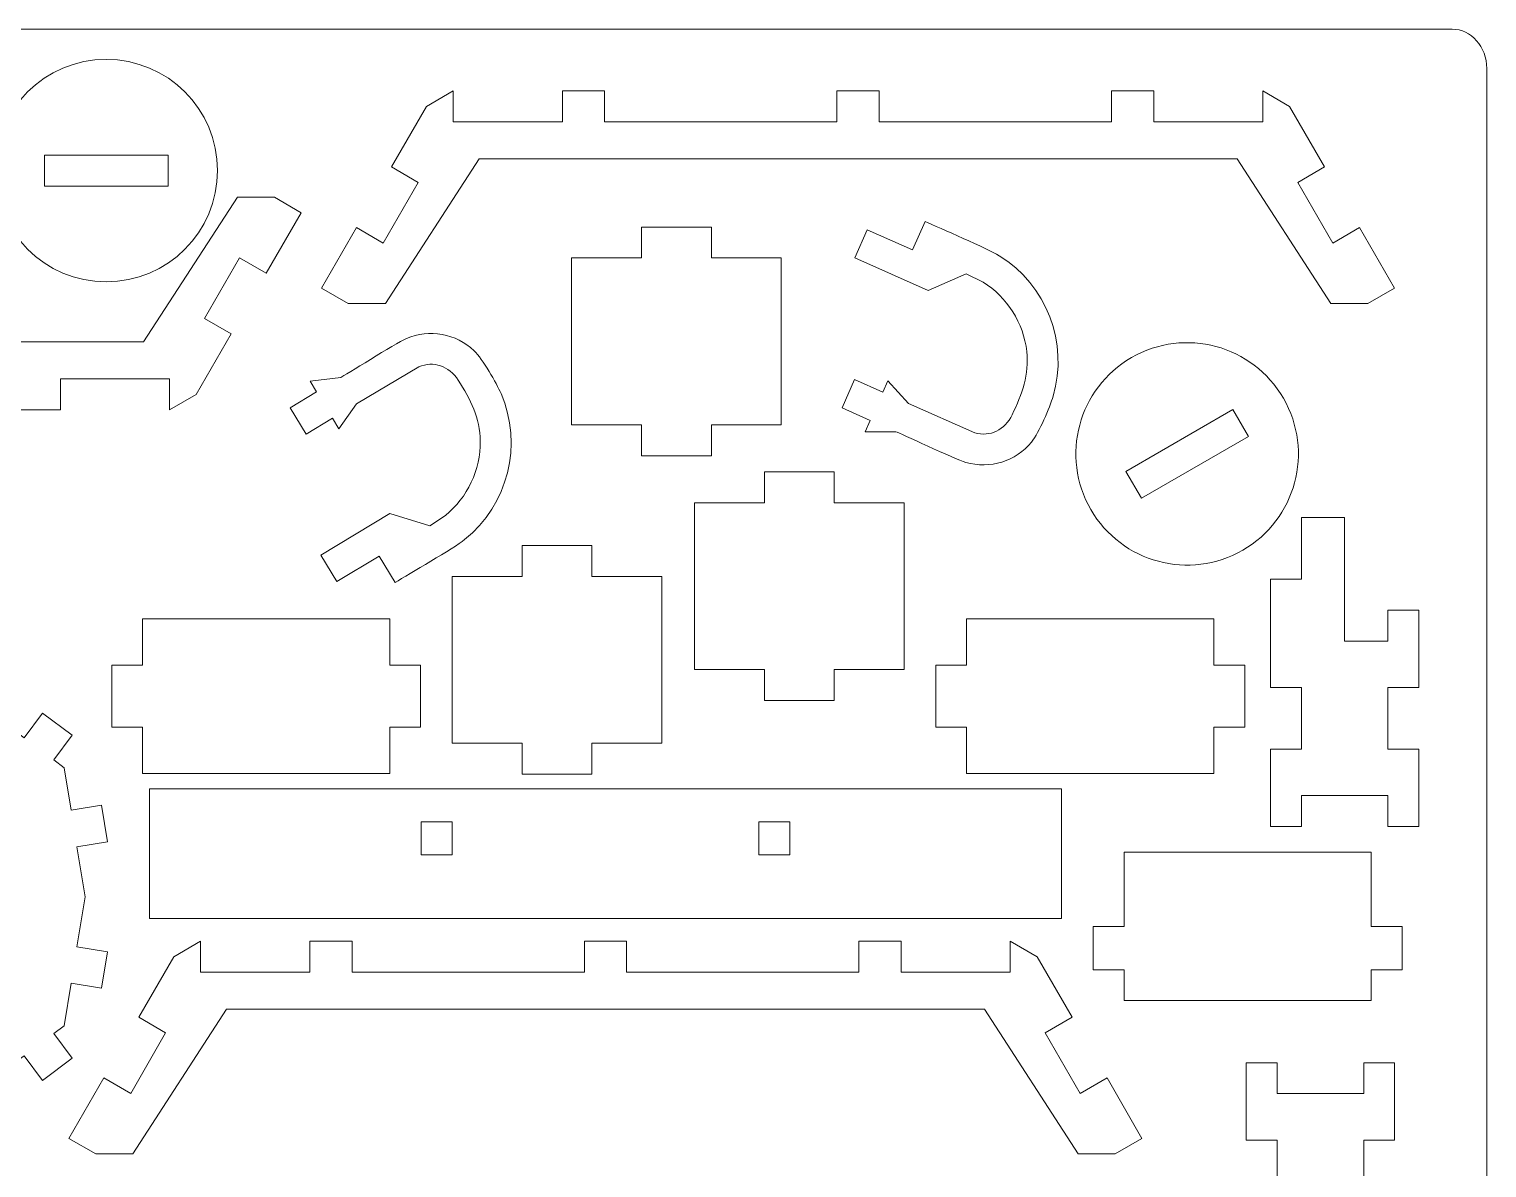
# Model space of a CAD drawing. Header units: centimetres. Extents: x -47.5 to 47.5, y -14.5 to 14.5.
# Drawn here: x 35.47 to 47.5, y -3.39 to 6.01 of the extents above; entities that cross this region are included whole.
import ezdxf

# ---------------------------------------------------------------- set-up
doc = ezdxf.new("R2010")
doc.units = ezdxf.units.CM
doc.header["$MEASUREMENT"] = 0
doc.layers.add('Camada 1', color=7, linetype='Continuous')

msp = doc.modelspace()

# ---------------------------------------------------------------- linework, layer by layer
at = {"layer": 'Camada 1', "color": 6, "lineweight": 9}
msp.add_open_spline([(28.78719, 6.008), (28.78719, 6.008), (47.21281, 6.008), (47.21281, 6.008), (47.21281, 6.008), (47.37077, 6.008), (47.5, 5.86239), (47.5, 5.6844), (47.5, 5.6844), (47.5, 5.6844), (47.5, -14.16359), (47.5, -14.16359), (47.5, -14.16359), (47.5, -14.34157), (47.37077, -14.48719), (47.21281, -14.48719), (47.21281, -14.48719), (47.21281, -14.48719), (28.78719, -14.48719), (28.78719, -14.48719), (28.78719, -14.48719), (28.62923, -14.48719), (28.5, -14.34157), (28.5, -14.16359), (28.5, -14.16359), (28.5, -14.16359), (28.5, 5.6844), (28.5, 5.6844), (28.5, 5.6844), (28.5, 5.86239), (28.62923, 6.008), (28.78719, 6.008)], degree=3, knots=[0, 0, 0, 0, 0.11111111, 0.11111111, 0.11111111, 0.11111111, 0.22222222, 0.22222222, 0.22222222, 0.22222222, 0.33333333, 0.33333333, 0.33333333, 0.33333333, 0.44444444, 0.44444444, 0.44444444, 0.44444444, 0.55555556, 0.55555556, 0.55555556, 0.55555556, 0.66666667, 0.66666667, 0.66666667, 0.66666667, 0.77777778, 0.77777778, 0.77777778, 0.77777778, 1, 1, 1, 1], dxfattribs=at)
at = {"layer": 'Camada 1', "color": 250, "lineweight": 9}
for points, knots in [([(36.10699, 5.75888), (36.61393, 5.75888), (37.02489, 5.34792), (37.02489, 4.84098), (37.02489, 4.84098), (37.02489, 4.33404), (36.61393, 3.92308), (36.10699, 3.92308), (36.10699, 3.92308), (35.60005, 3.92308), (35.18909, 4.33404), (35.18909, 4.84098), (35.18909, 4.84098), (35.18909, 5.34792), (35.60005, 5.75888), (36.10699, 5.75888)], [0, 0, 0, 0, 0.2, 0.2, 0.2, 0.2, 0.4, 0.4, 0.4, 0.4, 0.6, 0.6, 0.6, 0.6, 1, 1, 1, 1]), ([(40.21993, 5.24286), (40.21993, 5.24286), (40.21993, 5.49783), (40.21993, 5.49783), (40.21993, 5.49783), (40.21993, 5.49783), (39.8714, 5.49783), (39.8714, 5.49783), (39.8714, 5.49783), (39.8714, 5.49783), (39.8714, 5.24286), (39.8714, 5.24286), (39.8714, 5.24286), (39.8714, 5.24286), (38.97036, 5.24286), (38.97036, 5.24286), (38.97036, 5.24286), (38.97036, 5.24286), (38.97036, 5.49783), (38.97036, 5.49783), (38.97036, 5.49783), (38.97036, 5.49783), (38.74955, 5.37034), (38.74955, 5.37034), (38.74955, 5.37034), (38.74955, 5.37034), (38.46092, 4.87043), (38.46092, 4.87043), (38.46092, 4.87043), (38.46092, 4.87043), (38.68173, 4.74293), (38.68173, 4.74293), (38.68173, 4.74293), (38.68173, 4.74293), (38.39309, 4.24301), (38.39309, 4.24301), (38.39309, 4.24301), (38.39309, 4.24301), (38.17228, 4.37048), (38.17228, 4.37048), (38.17228, 4.37048), (38.17228, 4.37048), (37.88365, 3.87056), (37.88365, 3.87056), (37.88365, 3.87056), (37.88365, 3.87056), (38.10446, 3.74308), (38.10446, 3.74308), (38.10446, 3.74308), (38.10446, 3.74308), (38.41042, 3.74308), (38.41042, 3.74308), (38.41042, 3.74308), (38.41042, 3.74308), (39.18384, 4.93689), (39.18384, 4.93689), (39.18384, 4.93689), (39.18384, 4.93689), (45.43837, 4.93689), (45.43837, 4.93689), (45.43837, 4.93689), (45.43837, 4.93689), (46.21179, 3.74308), (46.21179, 3.74308), (46.21179, 3.74308), (46.21179, 3.74308), (46.51776, 3.74308), (46.51776, 3.74308), (46.51776, 3.74308), (46.51776, 3.74308), (46.73857, 3.87056), (46.73857, 3.87056), (46.73857, 3.87056), (46.73857, 3.87056), (46.44993, 4.37048), (46.44993, 4.37048), (46.44993, 4.37048), (46.44993, 4.37048), (46.22913, 4.24301), (46.22913, 4.24301), (46.22913, 4.24301), (46.22913, 4.24301), (45.94049, 4.74293), (45.94049, 4.74293), (45.94049, 4.74293), (45.94049, 4.74293), (46.1613, 4.87043), (46.1613, 4.87043), (46.1613, 4.87043), (46.1613, 4.87043), (45.87266, 5.37034), (45.87266, 5.37034), (45.87266, 5.37034), (45.87266, 5.37034), (45.65186, 5.49783), (45.65186, 5.49783), (45.65186, 5.49783), (45.65186, 5.49783), (45.65186, 5.24286), (45.65186, 5.24286), (45.65186, 5.24286), (45.65186, 5.24286), (44.75082, 5.24286), (44.75082, 5.24286), (44.75082, 5.24286), (44.75082, 5.24286), (44.75082, 5.49783), (44.75082, 5.49783), (44.75082, 5.49783), (44.75082, 5.49783), (44.40229, 5.49783), (44.40229, 5.49783), (44.40229, 5.49783), (44.40229, 5.49783), (44.40229, 5.24286), (44.40229, 5.24286), (44.40229, 5.24286), (44.40229, 5.24286), (42.48538, 5.24286), (42.48538, 5.24286), (42.48538, 5.24286), (42.48538, 5.24286), (42.48538, 5.49783), (42.48538, 5.49783), (42.48538, 5.49783), (42.48538, 5.49783), (42.13685, 5.49783), (42.13685, 5.49783), (42.13685, 5.49783), (42.13685, 5.49783), (42.13685, 5.24286), (42.13685, 5.24286), (42.13685, 5.24286), (42.13685, 5.24286), (40.21993, 5.24286), (40.21993, 5.24286)], [0, 0, 0, 0, 0.02857143, 0.02857143, 0.02857143, 0.02857143, 0.05714286, 0.05714286, 0.05714286, 0.05714286, 0.08571429, 0.08571429, 0.08571429, 0.08571429, 0.11428571, 0.11428571, 0.11428571, 0.11428571, 0.14285714, 0.14285714, 0.14285714, 0.14285714, 0.17142857, 0.17142857, 0.17142857, 0.17142857, 0.2, 0.2, 0.2, 0.2, 0.22857143, 0.22857143, 0.22857143, 0.22857143, 0.25714286, 0.25714286, 0.25714286, 0.25714286, 0.28571429, 0.28571429, 0.28571429, 0.28571429, 0.31428571, 0.31428571, 0.31428571, 0.31428571, 0.34285714, 0.34285714, 0.34285714, 0.34285714, 0.37142857, 0.37142857, 0.37142857, 0.37142857, 0.4, 0.4, 0.4, 0.4, 0.42857143, 0.42857143, 0.42857143, 0.42857143, 0.45714286, 0.45714286, 0.45714286, 0.45714286, 0.48571429, 0.48571429, 0.48571429, 0.48571429, 0.51428571, 0.51428571, 0.51428571, 0.51428571, 0.54285714, 0.54285714, 0.54285714, 0.54285714, 0.57142857, 0.57142857, 0.57142857, 0.57142857, 0.6, 0.6, 0.6, 0.6, 0.62857143, 0.62857143, 0.62857143, 0.62857143, 0.65714286, 0.65714286, 0.65714286, 0.65714286, 0.68571429, 0.68571429, 0.68571429, 0.68571429, 0.71428571, 0.71428571, 0.71428571, 0.71428571, 0.74285714, 0.74285714, 0.74285714, 0.74285714, 0.77142857, 0.77142857, 0.77142857, 0.77142857, 0.8, 0.8, 0.8, 0.8, 0.82857143, 0.82857143, 0.82857143, 0.82857143, 0.85714286, 0.85714286, 0.85714286, 0.85714286, 0.88571429, 0.88571429, 0.88571429, 0.88571429, 0.91428571, 0.91428571, 0.91428571, 0.91428571, 0.94285714, 0.94285714, 0.94285714, 0.94285714, 1, 1, 1, 1]), ([(35.3796, 3.12067), (35.3796, 3.12067), (35.3796, 2.8657), (35.3796, 2.8657), (35.3796, 2.8657), (35.3796, 2.8657), (35.72813, 2.8657), (35.72813, 2.8657), (35.72813, 2.8657), (35.72813, 2.8657), (35.72813, 3.12067), (35.72813, 3.12067), (35.72813, 3.12067), (35.72813, 3.12067), (36.62917, 3.12067), (36.62917, 3.12067), (36.62917, 3.12067), (36.62917, 3.12067), (36.62917, 2.8657), (36.62917, 2.8657), (36.62917, 2.8657), (36.62917, 2.8657), (36.84998, 2.99319), (36.84998, 2.99319), (36.84998, 2.99319), (36.84998, 2.99319), (37.13861, 3.4931), (37.13861, 3.4931), (37.13861, 3.4931), (37.13861, 3.4931), (36.9178, 3.6206), (36.9178, 3.6206), (36.9178, 3.6206), (36.9178, 3.6206), (37.20644, 4.12052), (37.20644, 4.12052), (37.20644, 4.12052), (37.20644, 4.12052), (37.42725, 3.99305), (37.42725, 3.99305), (37.42725, 3.99305), (37.42725, 3.99305), (37.71588, 4.49297), (37.71588, 4.49297), (37.71588, 4.49297), (37.71588, 4.49297), (37.49507, 4.62045), (37.49507, 4.62045), (37.49507, 4.62045), (37.49507, 4.62045), (37.18911, 4.62045), (37.18911, 4.62045), (37.18911, 4.62045), (37.18911, 4.62045), (36.41569, 3.42664), (36.41569, 3.42664), (36.41569, 3.42664), (36.41569, 3.42664), (30.16116, 3.42664), (30.16116, 3.42664), (30.16116, 3.42664), (30.16116, 3.42664), (29.38774, 4.62045), (29.38774, 4.62045), (29.38774, 4.62045), (29.38774, 4.62045), (29.08177, 4.62045), (29.08177, 4.62045), (29.08177, 4.62045), (29.08177, 4.62045), (28.86096, 4.49297), (28.86096, 4.49297), (28.86096, 4.49297), (28.86096, 4.49297), (29.1496, 3.99305), (29.1496, 3.99305), (29.1496, 3.99305), (29.1496, 3.99305), (29.3704, 4.12052), (29.3704, 4.12052), (29.3704, 4.12052), (29.3704, 4.12052), (29.65904, 3.6206), (29.65904, 3.6206), (29.65904, 3.6206), (29.65904, 3.6206), (29.43823, 3.4931), (29.43823, 3.4931), (29.43823, 3.4931), (29.43823, 3.4931), (29.72687, 2.99319), (29.72687, 2.99319), (29.72687, 2.99319), (29.72687, 2.99319), (29.94767, 2.8657), (29.94767, 2.8657), (29.94767, 2.8657), (29.94767, 2.8657), (29.94767, 3.12067), (29.94767, 3.12067), (29.94767, 3.12067), (29.94767, 3.12067), (30.84871, 3.12067), (30.84871, 3.12067), (30.84871, 3.12067), (30.84871, 3.12067), (30.84871, 2.8657), (30.84871, 2.8657), (30.84871, 2.8657), (30.84871, 2.8657), (31.19724, 2.8657), (31.19724, 2.8657), (31.19724, 2.8657), (31.19724, 2.8657), (31.19724, 3.12067), (31.19724, 3.12067), (31.19724, 3.12067), (31.19724, 3.12067), (33.11415, 3.12067), (33.11415, 3.12067), (33.11415, 3.12067), (33.11415, 3.12067), (33.11415, 2.8657), (33.11415, 2.8657), (33.11415, 2.8657), (33.11415, 2.8657), (33.46268, 2.8657), (33.46268, 2.8657), (33.46268, 2.8657), (33.46268, 2.8657), (33.46268, 3.12067), (33.46268, 3.12067), (33.46268, 3.12067), (33.46268, 3.12067), (35.3796, 3.12067), (35.3796, 3.12067)], [0, 0, 0, 0, 0.02857143, 0.02857143, 0.02857143, 0.02857143, 0.05714286, 0.05714286, 0.05714286, 0.05714286, 0.08571429, 0.08571429, 0.08571429, 0.08571429, 0.11428571, 0.11428571, 0.11428571, 0.11428571, 0.14285714, 0.14285714, 0.14285714, 0.14285714, 0.17142857, 0.17142857, 0.17142857, 0.17142857, 0.2, 0.2, 0.2, 0.2, 0.22857143, 0.22857143, 0.22857143, 0.22857143, 0.25714286, 0.25714286, 0.25714286, 0.25714286, 0.28571429, 0.28571429, 0.28571429, 0.28571429, 0.31428571, 0.31428571, 0.31428571, 0.31428571, 0.34285714, 0.34285714, 0.34285714, 0.34285714, 0.37142857, 0.37142857, 0.37142857, 0.37142857, 0.4, 0.4, 0.4, 0.4, 0.42857143, 0.42857143, 0.42857143, 0.42857143, 0.45714286, 0.45714286, 0.45714286, 0.45714286, 0.48571429, 0.48571429, 0.48571429, 0.48571429, 0.51428571, 0.51428571, 0.51428571, 0.51428571, 0.54285714, 0.54285714, 0.54285714, 0.54285714, 0.57142857, 0.57142857, 0.57142857, 0.57142857, 0.6, 0.6, 0.6, 0.6, 0.62857143, 0.62857143, 0.62857143, 0.62857143, 0.65714286, 0.65714286, 0.65714286, 0.65714286, 0.68571429, 0.68571429, 0.68571429, 0.68571429, 0.71428571, 0.71428571, 0.71428571, 0.71428571, 0.74285714, 0.74285714, 0.74285714, 0.74285714, 0.77142857, 0.77142857, 0.77142857, 0.77142857, 0.8, 0.8, 0.8, 0.8, 0.82857143, 0.82857143, 0.82857143, 0.82857143, 0.85714286, 0.85714286, 0.85714286, 0.85714286, 0.88571429, 0.88571429, 0.88571429, 0.88571429, 0.91428571, 0.91428571, 0.91428571, 0.91428571, 0.94285714, 0.94285714, 0.94285714, 0.94285714, 1, 1, 1, 1]), ([(40.52322, 2.48772), (40.52322, 2.48772), (40.52322, 2.74269), (40.52322, 2.74269), (40.52322, 2.74269), (40.52322, 2.74269), (39.94595, 2.74269), (39.94595, 2.74269), (39.94595, 2.74269), (39.94595, 2.74269), (39.94595, 4.11954), (39.94595, 4.11954), (39.94595, 4.11954), (39.94595, 4.11954), (40.52322, 4.11954), (40.52322, 4.11954), (40.52322, 4.11954), (40.52322, 4.11954), (40.52322, 4.37451), (40.52322, 4.37451), (40.52322, 4.37451), (40.52322, 4.37451), (41.10048, 4.37451), (41.10048, 4.37451), (41.10048, 4.37451), (41.10048, 4.37451), (41.10048, 4.11954), (41.10048, 4.11954), (41.10048, 4.11954), (41.10048, 4.11954), (41.67775, 4.11954), (41.67775, 4.11954), (41.67775, 4.11954), (41.67775, 4.11954), (41.67775, 2.74269), (41.67775, 2.74269), (41.67775, 2.74269), (41.67775, 2.74269), (41.10048, 2.74269), (41.10048, 2.74269), (41.10048, 2.74269), (41.10048, 2.74269), (41.10048, 2.48772), (41.10048, 2.48772), (41.10048, 2.48772), (41.10048, 2.48772), (40.52322, 2.48772), (40.52322, 2.48772)], [0, 0, 0, 0, 0.07692308, 0.07692308, 0.07692308, 0.07692308, 0.15384615, 0.15384615, 0.15384615, 0.15384615, 0.23076923, 0.23076923, 0.23076923, 0.23076923, 0.30769231, 0.30769231, 0.30769231, 0.30769231, 0.38461538, 0.38461538, 0.38461538, 0.38461538, 0.46153846, 0.46153846, 0.46153846, 0.46153846, 0.53846154, 0.53846154, 0.53846154, 0.53846154, 0.61538462, 0.61538462, 0.61538462, 0.61538462, 0.69230769, 0.69230769, 0.69230769, 0.69230769, 0.76923077, 0.76923077, 0.76923077, 0.76923077, 0.84615385, 0.84615385, 0.84615385, 0.84615385, 1, 1, 1, 1]), ([(42.76008, 4.18706), (42.76008, 4.18706), (42.86379, 4.42), (42.86379, 4.42), (42.86379, 4.42), (42.984, 4.36648), (43.37803, 4.19785), (43.47568, 4.13801), (43.47568, 4.13801), (43.86697, 3.89822), (44.05073, 3.41785), (43.92067, 2.97876), (43.92067, 2.97876), (43.89387, 2.88824), (43.80519, 2.67748), (43.74272, 2.60033), (43.74272, 2.60033), (43.61449, 2.44198), (43.39696, 2.37442), (43.20159, 2.4323), (43.20159, 2.4323), (43.10552, 2.46075), (42.64918, 2.67933), (42.62382, 2.68478), (42.62382, 2.68478), (42.62382, 2.68478), (42.37078, 2.68578), (42.37078, 2.68578), (42.37078, 2.68578), (42.37078, 2.68578), (42.41227, 2.77896), (42.41227, 2.77896), (42.41227, 2.77896), (42.41227, 2.77896), (42.17933, 2.88267), (42.17933, 2.88267), (42.17933, 2.88267), (42.17933, 2.88267), (42.28304, 3.11559), (42.28304, 3.11559), (42.28304, 3.11559), (42.28304, 3.11559), (42.51597, 3.01188), (42.51597, 3.01188), (42.51597, 3.01188), (42.51597, 3.01188), (42.55745, 3.10505), (42.55745, 3.10505), (42.55745, 3.10505), (42.55745, 3.10505), (42.72752, 2.91769), (42.72752, 2.91769), (42.72752, 2.91769), (42.72752, 2.91769), (43.27416, 2.67729), (43.27416, 2.67729), (43.27416, 2.67729), (43.40124, 2.63966), (43.52266, 2.7013), (43.58274, 2.82516), (43.58274, 2.82516), (43.66536, 2.99548), (43.72316, 3.15613), (43.70297, 3.34831), (43.70297, 3.34831), (43.67858, 3.58044), (43.54119, 3.79819), (43.34217, 3.92014), (43.34217, 3.92014), (43.34217, 3.92014), (43.20457, 3.98916), (43.20457, 3.98916), (43.20457, 3.98916), (43.20457, 3.98916), (42.88931, 3.85043), (42.88931, 3.85043), (42.88931, 3.85043), (42.88931, 3.85043), (42.2837, 4.12006), (42.2837, 4.12006), (42.2837, 4.12006), (42.2837, 4.12006), (42.3874, 4.35299), (42.3874, 4.35299), (42.3874, 4.35299), (42.3874, 4.35299), (42.76008, 4.18706), (42.76008, 4.18706)], [0, 0, 0, 0, 0.04347826, 0.04347826, 0.04347826, 0.04347826, 0.08695652, 0.08695652, 0.08695652, 0.08695652, 0.13043478, 0.13043478, 0.13043478, 0.13043478, 0.17391304, 0.17391304, 0.17391304, 0.17391304, 0.2173913, 0.2173913, 0.2173913, 0.2173913, 0.26086957, 0.26086957, 0.26086957, 0.26086957, 0.30434783, 0.30434783, 0.30434783, 0.30434783, 0.34782609, 0.34782609, 0.34782609, 0.34782609, 0.39130435, 0.39130435, 0.39130435, 0.39130435, 0.43478261, 0.43478261, 0.43478261, 0.43478261, 0.47826087, 0.47826087, 0.47826087, 0.47826087, 0.52173913, 0.52173913, 0.52173913, 0.52173913, 0.56521739, 0.56521739, 0.56521739, 0.56521739, 0.60869565, 0.60869565, 0.60869565, 0.60869565, 0.65217391, 0.65217391, 0.65217391, 0.65217391, 0.69565217, 0.69565217, 0.69565217, 0.69565217, 0.73913043, 0.73913043, 0.73913043, 0.73913043, 0.7826087, 0.7826087, 0.7826087, 0.7826087, 0.82608696, 0.82608696, 0.82608696, 0.82608696, 0.86956522, 0.86956522, 0.86956522, 0.86956522, 0.91304348, 0.91304348, 0.91304348, 0.91304348, 1, 1, 1, 1]), ([(38.36014, 1.65958), (38.36014, 1.65958), (38.49146, 1.44103), (38.49146, 1.44103), (38.49146, 1.44103), (38.60424, 1.5088), (38.97478, 1.72419), (39.06442, 1.79549), (39.06442, 1.79549), (39.42356, 2.08118), (39.54741, 2.58036), (39.36482, 3.00032), (39.36482, 3.00032), (39.32718, 3.08691), (39.21347, 3.28529), (39.14207, 3.35426), (39.14207, 3.35426), (38.9955, 3.49579), (38.77135, 3.53634), (38.58449, 3.45508), (38.58449, 3.45508), (38.49261, 3.41512), (38.0663, 3.14257), (38.0418, 3.13407), (38.0418, 3.13407), (38.0418, 3.13407), (37.79078, 3.10223), (37.79078, 3.10223), (37.79078, 3.10223), (37.79078, 3.10223), (37.84331, 3.01481), (37.84331, 3.01481), (37.84331, 3.01481), (37.84331, 3.01481), (37.62475, 2.88348), (37.62475, 2.88348), (37.62475, 2.88348), (37.62475, 2.88348), (37.75606, 2.66494), (37.75606, 2.66494), (37.75606, 2.66494), (37.75606, 2.66494), (37.97462, 2.79626), (37.97462, 2.79626), (37.97462, 2.79626), (37.97462, 2.79626), (38.02715, 2.70884), (38.02715, 2.70884), (38.02715, 2.70884), (38.02715, 2.70884), (38.17311, 2.91553), (38.17311, 2.91553), (38.17311, 2.91553), (38.17311, 2.91553), (38.68639, 3.22075), (38.68639, 3.22075), (38.68639, 3.22075), (38.80793, 3.27359), (38.93596, 3.2272), (39.01069, 3.1116), (39.01069, 3.1116), (39.11344, 2.95262), (39.19039, 2.8002), (39.19377, 2.607), (39.19377, 2.607), (39.19785, 2.37363), (39.08802, 2.14076), (38.90536, 1.99546), (38.90536, 1.99546), (38.90536, 1.99546), (38.77719, 1.91018), (38.77719, 1.91018), (38.77719, 1.91018), (38.77719, 1.91018), (38.44737, 2.00947), (38.44737, 2.00947), (38.44737, 2.00947), (38.44737, 2.00947), (37.87913, 1.66804), (37.87913, 1.66804), (37.87913, 1.66804), (37.87913, 1.66804), (38.01046, 1.44947), (38.01046, 1.44947), (38.01046, 1.44947), (38.01046, 1.44947), (38.36014, 1.65958), (38.36014, 1.65958)], [0, 0, 0, 0, 0.04347826, 0.04347826, 0.04347826, 0.04347826, 0.08695652, 0.08695652, 0.08695652, 0.08695652, 0.13043478, 0.13043478, 0.13043478, 0.13043478, 0.17391304, 0.17391304, 0.17391304, 0.17391304, 0.2173913, 0.2173913, 0.2173913, 0.2173913, 0.26086957, 0.26086957, 0.26086957, 0.26086957, 0.30434783, 0.30434783, 0.30434783, 0.30434783, 0.34782609, 0.34782609, 0.34782609, 0.34782609, 0.39130435, 0.39130435, 0.39130435, 0.39130435, 0.43478261, 0.43478261, 0.43478261, 0.43478261, 0.47826087, 0.47826087, 0.47826087, 0.47826087, 0.52173913, 0.52173913, 0.52173913, 0.52173913, 0.56521739, 0.56521739, 0.56521739, 0.56521739, 0.60869565, 0.60869565, 0.60869565, 0.60869565, 0.65217391, 0.65217391, 0.65217391, 0.65217391, 0.69565217, 0.69565217, 0.69565217, 0.69565217, 0.73913043, 0.73913043, 0.73913043, 0.73913043, 0.7826087, 0.7826087, 0.7826087, 0.7826087, 0.82608696, 0.82608696, 0.82608696, 0.82608696, 0.86956522, 0.86956522, 0.86956522, 0.86956522, 0.91304348, 0.91304348, 0.91304348, 0.91304348, 1, 1, 1, 1]), ([(44.56768, 3.29745), (45.00672, 3.55093), (45.5681, 3.40051), (45.82157, 2.96148), (45.82157, 2.96148), (46.07504, 2.52246), (45.92462, 1.96108), (45.48558, 1.7076), (45.48558, 1.7076), (45.04657, 1.45414), (44.48519, 1.60456), (44.23172, 2.04358), (44.23172, 2.04358), (43.97825, 2.4826), (44.12867, 3.04398), (44.56768, 3.29745)], [0, 0, 0, 0, 0.2, 0.2, 0.2, 0.2, 0.4, 0.4, 0.4, 0.4, 0.6, 0.6, 0.6, 0.6, 1, 1, 1, 1]), ([(41.53801, 0.46764), (41.53801, 0.46764), (41.53801, 0.72261), (41.53801, 0.72261), (41.53801, 0.72261), (41.53801, 0.72261), (40.96074, 0.72261), (40.96074, 0.72261), (40.96074, 0.72261), (40.96074, 0.72261), (40.96074, 2.09946), (40.96074, 2.09946), (40.96074, 2.09946), (40.96074, 2.09946), (41.53801, 2.09946), (41.53801, 2.09946), (41.53801, 2.09946), (41.53801, 2.09946), (41.53801, 2.35443), (41.53801, 2.35443), (41.53801, 2.35443), (41.53801, 2.35443), (42.11528, 2.35443), (42.11528, 2.35443), (42.11528, 2.35443), (42.11528, 2.35443), (42.11528, 2.09946), (42.11528, 2.09946), (42.11528, 2.09946), (42.11528, 2.09946), (42.69255, 2.09946), (42.69255, 2.09946), (42.69255, 2.09946), (42.69255, 2.09946), (42.69255, 0.72261), (42.69255, 0.72261), (42.69255, 0.72261), (42.69255, 0.72261), (42.11528, 0.72261), (42.11528, 0.72261), (42.11528, 0.72261), (42.11528, 0.72261), (42.11528, 0.46764), (42.11528, 0.46764), (42.11528, 0.46764), (42.11528, 0.46764), (41.53801, 0.46764), (41.53801, 0.46764)], [0, 0, 0, 0, 0.07692308, 0.07692308, 0.07692308, 0.07692308, 0.15384615, 0.15384615, 0.15384615, 0.15384615, 0.23076923, 0.23076923, 0.23076923, 0.23076923, 0.30769231, 0.30769231, 0.30769231, 0.30769231, 0.38461538, 0.38461538, 0.38461538, 0.38461538, 0.46153846, 0.46153846, 0.46153846, 0.46153846, 0.53846154, 0.53846154, 0.53846154, 0.53846154, 0.61538462, 0.61538462, 0.61538462, 0.61538462, 0.69230769, 0.69230769, 0.69230769, 0.69230769, 0.76923077, 0.76923077, 0.76923077, 0.76923077, 0.84615385, 0.84615385, 0.84615385, 0.84615385, 1, 1, 1, 1]), ([(45.96968, 0.0651), (45.96968, 0.0651), (45.96968, 0.57505), (45.96968, 0.57505), (45.96968, 0.57505), (45.96968, 0.57505), (45.71471, 0.57505), (45.71471, 0.57505), (45.71471, 0.57505), (45.71471, 0.57505), (45.71471, 1.46745), (45.71471, 1.46745), (45.71471, 1.46745), (45.71471, 1.46745), (45.96968, 1.46745), (45.96968, 1.46745), (45.96968, 1.46745), (45.96968, 1.46745), (45.96968, 1.97739), (45.96968, 1.97739), (45.96968, 1.97739), (45.96968, 1.97739), (46.32664, 1.97739), (46.32664, 1.97739), (46.32664, 1.97739), (46.32664, 1.97739), (46.32664, 0.9575), (46.32664, 0.9575), (46.32664, 0.9575), (46.32664, 0.9575), (46.6836, 0.9575), (46.6836, 0.9575), (46.6836, 0.9575), (46.6836, 0.9575), (46.6836, 1.21248), (46.6836, 1.21248), (46.6836, 1.21248), (46.6836, 1.21248), (46.93857, 1.21248), (46.93857, 1.21248), (46.93857, 1.21248), (46.93857, 1.21248), (46.93857, 0.57505), (46.93857, 0.57505), (46.93857, 0.57505), (46.93857, 0.57505), (46.6836, 0.57505), (46.6836, 0.57505), (46.6836, 0.57505), (46.6836, 0.57505), (46.6836, 0.0651), (46.6836, 0.0651), (46.6836, 0.0651), (46.6836, 0.0651), (46.93857, 0.0651), (46.93857, 0.0651), (46.93857, 0.0651), (46.93857, 0.0651), (46.93857, -0.57232), (46.93857, -0.57232), (46.93857, -0.57232), (46.93857, -0.57232), (46.6836, -0.57232), (46.6836, -0.57232), (46.6836, -0.57232), (46.6836, -0.57232), (46.6836, -0.31735), (46.6836, -0.31735), (46.6836, -0.31735), (46.6836, -0.31735), (45.96968, -0.31735), (45.96968, -0.31735), (45.96968, -0.31735), (45.96968, -0.31735), (45.96968, -0.57232), (45.96968, -0.57232), (45.96968, -0.57232), (45.96968, -0.57232), (45.71471, -0.57232), (45.71471, -0.57232), (45.71471, -0.57232), (45.71471, -0.57232), (45.71471, 0.0651), (45.71471, 0.0651), (45.71471, 0.0651), (45.71471, 0.0651), (45.96968, 0.0651), (45.96968, 0.0651)], [0, 0, 0, 0, 0.04347826, 0.04347826, 0.04347826, 0.04347826, 0.08695652, 0.08695652, 0.08695652, 0.08695652, 0.13043478, 0.13043478, 0.13043478, 0.13043478, 0.17391304, 0.17391304, 0.17391304, 0.17391304, 0.2173913, 0.2173913, 0.2173913, 0.2173913, 0.26086957, 0.26086957, 0.26086957, 0.26086957, 0.30434783, 0.30434783, 0.30434783, 0.30434783, 0.34782609, 0.34782609, 0.34782609, 0.34782609, 0.39130435, 0.39130435, 0.39130435, 0.39130435, 0.43478261, 0.43478261, 0.43478261, 0.43478261, 0.47826087, 0.47826087, 0.47826087, 0.47826087, 0.52173913, 0.52173913, 0.52173913, 0.52173913, 0.56521739, 0.56521739, 0.56521739, 0.56521739, 0.60869565, 0.60869565, 0.60869565, 0.60869565, 0.65217391, 0.65217391, 0.65217391, 0.65217391, 0.69565217, 0.69565217, 0.69565217, 0.69565217, 0.73913043, 0.73913043, 0.73913043, 0.73913043, 0.7826087, 0.7826087, 0.7826087, 0.7826087, 0.82608696, 0.82608696, 0.82608696, 0.82608696, 0.86956522, 0.86956522, 0.86956522, 0.86956522, 0.91304348, 0.91304348, 0.91304348, 0.91304348, 1, 1, 1, 1]), ([(39.53801, -0.14086), (39.53801, -0.14086), (39.53801, 0.11411), (39.53801, 0.11411), (39.53801, 0.11411), (39.53801, 0.11411), (38.96074, 0.11411), (38.96074, 0.11411), (38.96074, 0.11411), (38.96074, 0.11411), (38.96074, 1.49096), (38.96074, 1.49096), (38.96074, 1.49096), (38.96074, 1.49096), (39.53801, 1.49096), (39.53801, 1.49096), (39.53801, 1.49096), (39.53801, 1.49096), (39.53801, 1.74593), (39.53801, 1.74593), (39.53801, 1.74593), (39.53801, 1.74593), (40.11528, 1.74593), (40.11528, 1.74593), (40.11528, 1.74593), (40.11528, 1.74593), (40.11528, 1.49096), (40.11528, 1.49096), (40.11528, 1.49096), (40.11528, 1.49096), (40.69255, 1.49096), (40.69255, 1.49096), (40.69255, 1.49096), (40.69255, 1.49096), (40.69255, 0.11411), (40.69255, 0.11411), (40.69255, 0.11411), (40.69255, 0.11411), (40.11528, 0.11411), (40.11528, 0.11411), (40.11528, 0.11411), (40.11528, 0.11411), (40.11528, -0.14086), (40.11528, -0.14086), (40.11528, -0.14086), (40.11528, -0.14086), (39.53801, -0.14086), (39.53801, -0.14086)], [0, 0, 0, 0, 0.07692308, 0.07692308, 0.07692308, 0.07692308, 0.15384615, 0.15384615, 0.15384615, 0.15384615, 0.23076923, 0.23076923, 0.23076923, 0.23076923, 0.30769231, 0.30769231, 0.30769231, 0.30769231, 0.38461538, 0.38461538, 0.38461538, 0.38461538, 0.46153846, 0.46153846, 0.46153846, 0.46153846, 0.53846154, 0.53846154, 0.53846154, 0.53846154, 0.61538462, 0.61538462, 0.61538462, 0.61538462, 0.69230769, 0.69230769, 0.69230769, 0.69230769, 0.76923077, 0.76923077, 0.76923077, 0.76923077, 0.84615385, 0.84615385, 0.84615385, 0.84615385, 1, 1, 1, 1]), ([(38.44653, 0.75751), (38.44653, 0.75751), (38.44653, 1.13996), (38.44653, 1.13996), (38.44653, 1.13996), (38.44653, 1.13996), (36.40676, 1.13996), (36.40676, 1.13996), (36.40676, 1.13996), (36.40676, 1.13996), (36.40676, 0.75751), (36.40676, 0.75751), (36.40676, 0.75751), (36.40676, 0.75751), (36.15178, 0.75751), (36.15178, 0.75751), (36.15178, 0.75751), (36.15178, 0.75751), (36.15178, 0.24756), (36.15178, 0.24756), (36.15178, 0.24756), (36.15178, 0.24756), (36.40676, 0.24756), (36.40676, 0.24756), (36.40676, 0.24756), (36.40676, 0.24756), (36.40676, -0.13489), (36.40676, -0.13489), (36.40676, -0.13489), (36.40676, -0.13489), (38.44653, -0.13489), (38.44653, -0.13489), (38.44653, -0.13489), (38.44653, -0.13489), (38.44653, 0.24756), (38.44653, 0.24756), (38.44653, 0.24756), (38.44653, 0.24756), (38.7015, 0.24756), (38.7015, 0.24756), (38.7015, 0.24756), (38.7015, 0.24756), (38.7015, 0.75751), (38.7015, 0.75751), (38.7015, 0.75751), (38.7015, 0.75751), (38.44653, 0.75751), (38.44653, 0.75751)], [0, 0, 0, 0, 0.07692308, 0.07692308, 0.07692308, 0.07692308, 0.15384615, 0.15384615, 0.15384615, 0.15384615, 0.23076923, 0.23076923, 0.23076923, 0.23076923, 0.30769231, 0.30769231, 0.30769231, 0.30769231, 0.38461538, 0.38461538, 0.38461538, 0.38461538, 0.46153846, 0.46153846, 0.46153846, 0.46153846, 0.53846154, 0.53846154, 0.53846154, 0.53846154, 0.61538462, 0.61538462, 0.61538462, 0.61538462, 0.69230769, 0.69230769, 0.69230769, 0.69230769, 0.76923077, 0.76923077, 0.76923077, 0.76923077, 0.84615385, 0.84615385, 0.84615385, 0.84615385, 1, 1, 1, 1]), ([(43.20676, 1.13997), (43.20676, 1.13997), (45.24653, 1.13997), (45.24653, 1.13997), (45.24653, 1.13997), (45.24653, 1.13997), (45.24653, 0.75751), (45.24653, 0.75751), (45.24653, 0.75751), (45.24653, 0.75751), (45.5015, 0.75751), (45.5015, 0.75751), (45.5015, 0.75751), (45.5015, 0.75751), (45.5015, 0.24756), (45.5015, 0.24756), (45.5015, 0.24756), (45.5015, 0.24756), (45.24653, 0.24756), (45.24653, 0.24756), (45.24653, 0.24756), (45.24653, 0.24756), (45.24653, -0.1349), (45.24653, -0.1349), (45.24653, -0.1349), (45.24653, -0.1349), (43.20676, -0.1349), (43.20676, -0.1349), (43.20676, -0.1349), (43.20676, -0.1349), (43.20676, 0.24756), (43.20676, 0.24756), (43.20676, 0.24756), (43.20676, 0.24756), (42.95178, 0.24756), (42.95178, 0.24756), (42.95178, 0.24756), (42.95178, 0.24756), (42.95178, 0.75751), (42.95178, 0.75751), (42.95178, 0.75751), (42.95178, 0.75751), (43.20676, 0.75751), (43.20676, 0.75751), (43.20676, 0.75751), (43.20676, 0.75751), (43.20676, 1.13997), (43.20676, 1.13997)], [0, 0, 0, 0, 0.07692308, 0.07692308, 0.07692308, 0.07692308, 0.15384615, 0.15384615, 0.15384615, 0.15384615, 0.23076923, 0.23076923, 0.23076923, 0.23076923, 0.30769231, 0.30769231, 0.30769231, 0.30769231, 0.38461538, 0.38461538, 0.38461538, 0.38461538, 0.46153846, 0.46153846, 0.46153846, 0.46153846, 0.53846154, 0.53846154, 0.53846154, 0.53846154, 0.61538462, 0.61538462, 0.61538462, 0.61538462, 0.69230769, 0.69230769, 0.69230769, 0.69230769, 0.76923077, 0.76923077, 0.76923077, 0.76923077, 0.84615385, 0.84615385, 0.84615385, 0.84615385, 1, 1, 1, 1]), ([(30.94779, -2.17025), (30.94779, -2.17025), (31.20277, -2.17025), (31.20277, -2.17025), (31.20277, -2.17025), (31.20277, -2.17025), (31.20277, -3.29212), (31.20277, -3.29212), (31.20277, -3.29212), (31.20277, -3.29212), (33.6505, -3.29212), (33.6505, -3.29212), (33.6505, -3.29212), (33.6505, -3.29212), (33.6505, -2.17025), (33.6505, -2.17025), (33.6505, -2.17025), (33.6505, -2.17025), (33.90546, -2.17025), (33.90546, -2.17025), (33.90546, -2.17025), (33.90546, -2.17025), (33.90546, -2.66112), (33.90546, -2.66112), (33.90546, -2.66112), (33.90546, -2.66112), (34.54016, -2.60953), (34.54016, -2.60953), (34.54016, -2.60953), (34.54016, -2.60953), (34.56082, -2.86367), (34.56082, -2.86367), (34.56082, -2.86367), (34.56082, -2.86367), (34.98765, -2.82896), (34.98765, -2.82896), (34.98765, -2.82896), (34.98765, -2.82896), (34.96699, -2.57483), (34.96699, -2.57483), (34.96699, -2.57483), (34.96699, -2.57483), (35.32063, -2.54609), (35.32063, -2.54609), (35.32063, -2.54609), (35.32063, -2.54609), (35.42924, -2.46487), (35.42924, -2.46487), (35.42924, -2.46487), (35.42924, -2.46487), (35.58192, -2.66907), (35.58192, -2.66907), (35.58192, -2.66907), (35.58192, -2.66907), (35.82697, -2.48586), (35.82697, -2.48586), (35.82697, -2.48586), (35.82697, -2.48586), (35.67428, -2.28166), (35.67428, -2.28166), (35.67428, -2.28166), (35.67428, -2.28166), (35.75924, -2.21814), (35.75924, -2.21814), (35.75924, -2.21814), (35.75924, -2.21814), (35.81628, -1.8668), (35.81628, -1.8668), (35.81628, -1.8668), (35.81628, -1.8668), (36.06795, -1.90766), (36.06795, -1.90766), (36.06795, -1.90766), (36.06795, -1.90766), (36.11699, -1.60565), (36.11699, -1.60565), (36.11699, -1.60565), (36.11699, -1.60565), (35.86531, -1.56479), (35.86531, -1.56479), (35.86531, -1.56479), (35.86531, -1.56479), (35.93222, -1.15263), (35.93222, -1.15263), (35.93222, -1.15263), (35.93222, -1.15263), (35.86531, -0.74048), (35.86531, -0.74048), (35.86531, -0.74048), (35.86531, -0.74048), (36.11699, -0.69962), (36.11699, -0.69962), (36.11699, -0.69962), (36.11699, -0.69962), (36.06795, -0.39761), (36.06795, -0.39761), (36.06795, -0.39761), (36.06795, -0.39761), (35.81628, -0.43847), (35.81628, -0.43847), (35.81628, -0.43847), (35.81628, -0.43847), (35.75924, -0.08712), (35.75924, -0.08712), (35.75924, -0.08712), (35.75924, -0.08712), (35.67428, -0.0236), (35.67428, -0.0236), (35.67428, -0.0236), (35.67428, -0.0236), (35.82697, 0.18061), (35.82697, 0.18061), (35.82697, 0.18061), (35.82697, 0.18061), (35.58192, 0.36382), (35.58192, 0.36382), (35.58192, 0.36382), (35.58192, 0.36382), (35.42924, 0.15961), (35.42924, 0.15961), (35.42924, 0.15961), (35.42924, 0.15961), (35.32063, 0.24083), (35.32063, 0.24083), (35.32063, 0.24083), (35.32063, 0.24083), (34.96699, 0.26957), (34.96699, 0.26957), (34.96699, 0.26957), (34.96699, 0.26957), (34.98765, 0.5237), (34.98765, 0.5237), (34.98765, 0.5237), (34.98765, 0.5237), (34.56082, 0.55841), (34.56082, 0.55841), (34.56082, 0.55841), (34.56082, 0.55841), (34.54016, 0.30427), (34.54016, 0.30427), (34.54016, 0.30427), (34.54016, 0.30427), (33.25964, 0.40836), (33.25964, 0.40836), (33.25964, 0.40836), (33.25964, 0.40836), (33.2803, 0.66248), (33.2803, 0.66248), (33.2803, 0.66248), (33.2803, 0.66248), (32.85346, 0.69718), (32.85346, 0.69718), (32.85346, 0.69718), (32.85346, 0.69718), (32.8328, 0.44306), (32.8328, 0.44306), (32.8328, 0.44306), (32.8328, 0.44306), (32.42663, 0.47607), (32.42663, 0.47607), (32.42663, 0.47607), (32.42663, 0.47607), (32.02045, 0.44306), (32.02045, 0.44306), (32.02045, 0.44306), (32.02045, 0.44306), (31.99979, 0.69718), (31.99979, 0.69718), (31.99979, 0.69718), (31.99979, 0.69718), (31.57296, 0.66248), (31.57296, 0.66248), (31.57296, 0.66248), (31.57296, 0.66248), (31.59361, 0.40836), (31.59361, 0.40836), (31.59361, 0.40836), (31.59361, 0.40836), (30.31311, 0.30427), (30.31311, 0.30427), (30.31311, 0.30427), (30.31311, 0.30427), (30.29245, 0.55841), (30.29245, 0.55841), (30.29245, 0.55841), (30.29245, 0.55841), (29.86561, 0.5237), (29.86561, 0.5237), (29.86561, 0.5237), (29.86561, 0.5237), (29.88627, 0.26957), (29.88627, 0.26957), (29.88627, 0.26957), (29.88627, 0.26957), (29.53264, 0.24083), (29.53264, 0.24083), (29.53264, 0.24083), (29.53264, 0.24083), (29.42401, 0.15961), (29.42401, 0.15961), (29.42401, 0.15961), (29.42401, 0.15961), (29.27134, 0.36382), (29.27134, 0.36382), (29.27134, 0.36382), (29.27134, 0.36382), (29.02629, 0.18061), (29.02629, 0.18061), (29.02629, 0.18061), (29.02629, 0.18061), (29.17897, -0.0236), (29.17897, -0.0236), (29.17897, -0.0236), (29.17897, -0.0236), (29.09403, -0.08712), (29.09403, -0.08712), (29.09403, -0.08712), (29.09403, -0.08712), (29.03699, -0.43847), (29.03699, -0.43847), (29.03699, -0.43847), (29.03699, -0.43847), (28.7853, -0.39761), (28.7853, -0.39761), (28.7853, -0.39761), (28.7853, -0.39761), (28.73628, -0.69962), (28.73628, -0.69962), (28.73628, -0.69962), (28.73628, -0.69962), (28.98795, -0.74048), (28.98795, -0.74048), (28.98795, -0.74048), (28.98795, -0.74048), (28.92103, -1.15263), (28.92103, -1.15263), (28.92103, -1.15263), (28.92103, -1.15263), (28.98795, -1.56479), (28.98795, -1.56479), (28.98795, -1.56479), (28.98795, -1.56479), (28.73628, -1.60565), (28.73628, -1.60565), (28.73628, -1.60565), (28.73628, -1.60565), (28.7853, -1.90766), (28.7853, -1.90766), (28.7853, -1.90766), (28.7853, -1.90766), (29.03699, -1.8668), (29.03699, -1.8668), (29.03699, -1.8668), (29.03699, -1.8668), (29.09403, -2.21814), (29.09403, -2.21814), (29.09403, -2.21814), (29.09403, -2.21814), (29.17897, -2.28166), (29.17897, -2.28166), (29.17897, -2.28166), (29.17897, -2.28166), (29.02629, -2.48586), (29.02629, -2.48586), (29.02629, -2.48586), (29.02629, -2.48586), (29.27134, -2.66907), (29.27134, -2.66907), (29.27134, -2.66907), (29.27134, -2.66907), (29.42401, -2.46487), (29.42401, -2.46487), (29.42401, -2.46487), (29.42401, -2.46487), (29.53264, -2.54609), (29.53264, -2.54609), (29.53264, -2.54609), (29.53264, -2.54609), (29.88627, -2.57483), (29.88627, -2.57483), (29.88627, -2.57483), (29.88627, -2.57483), (29.86561, -2.82896), (29.86561, -2.82896), (29.86561, -2.82896), (29.86561, -2.82896), (30.29245, -2.86367), (30.29245, -2.86367), (30.29245, -2.86367), (30.29245, -2.86367), (30.31311, -2.60953), (30.31311, -2.60953), (30.31311, -2.60953), (30.31311, -2.60953), (30.94779, -2.66112), (30.94779, -2.66112), (30.94779, -2.66112), (30.94779, -2.66112), (30.94779, -2.17025), (30.94779, -2.17025)], [0, 0, 0, 0, 0.01315789, 0.01315789, 0.01315789, 0.01315789, 0.02631579, 0.02631579, 0.02631579, 0.02631579, 0.03947368, 0.03947368, 0.03947368, 0.03947368, 0.05263158, 0.05263158, 0.05263158, 0.05263158, 0.06578947, 0.06578947, 0.06578947, 0.06578947, 0.07894737, 0.07894737, 0.07894737, 0.07894737, 0.09210526, 0.09210526, 0.09210526, 0.09210526, 0.10526316, 0.10526316, 0.10526316, 0.10526316, 0.11842105, 0.11842105, 0.11842105, 0.11842105, 0.13157895, 0.13157895, 0.13157895, 0.13157895, 0.14473684, 0.14473684, 0.14473684, 0.14473684, 0.15789474, 0.15789474, 0.15789474, 0.15789474, 0.17105263, 0.17105263, 0.17105263, 0.17105263, 0.18421053, 0.18421053, 0.18421053, 0.18421053, 0.19736842, 0.19736842, 0.19736842, 0.19736842, 0.21052632, 0.21052632, 0.21052632, 0.21052632, 0.22368421, 0.22368421, 0.22368421, 0.22368421, 0.23684211, 0.23684211, 0.23684211, 0.23684211, 0.25, 0.25, 0.25, 0.25, 0.26315789, 0.26315789, 0.26315789, 0.26315789, 0.27631579, 0.27631579, 0.27631579, 0.27631579, 0.28947368, 0.28947368, 0.28947368, 0.28947368, 0.30263158, 0.30263158, 0.30263158, 0.30263158, 0.31578947, 0.31578947, 0.31578947, 0.31578947, 0.32894737, 0.32894737, 0.32894737, 0.32894737, 0.34210526, 0.34210526, 0.34210526, 0.34210526, 0.35526316, 0.35526316, 0.35526316, 0.35526316, 0.36842105, 0.36842105, 0.36842105, 0.36842105, 0.38157895, 0.38157895, 0.38157895, 0.38157895, 0.39473684, 0.39473684, 0.39473684, 0.39473684, 0.40789474, 0.40789474, 0.40789474, 0.40789474, 0.42105263, 0.42105263, 0.42105263, 0.42105263, 0.43421053, 0.43421053, 0.43421053, 0.43421053, 0.44736842, 0.44736842, 0.44736842, 0.44736842, 0.46052632, 0.46052632, 0.46052632, 0.46052632, 0.47368421, 0.47368421, 0.47368421, 0.47368421, 0.48684211, 0.48684211, 0.48684211, 0.48684211, 0.5, 0.5, 0.5, 0.5, 0.51315789, 0.51315789, 0.51315789, 0.51315789, 0.52631579, 0.52631579, 0.52631579, 0.52631579, 0.53947368, 0.53947368, 0.53947368, 0.53947368, 0.55263158, 0.55263158, 0.55263158, 0.55263158, 0.56578947, 0.56578947, 0.56578947, 0.56578947, 0.57894737, 0.57894737, 0.57894737, 0.57894737, 0.59210526, 0.59210526, 0.59210526, 0.59210526, 0.60526316, 0.60526316, 0.60526316, 0.60526316, 0.61842105, 0.61842105, 0.61842105, 0.61842105, 0.63157895, 0.63157895, 0.63157895, 0.63157895, 0.64473684, 0.64473684, 0.64473684, 0.64473684, 0.65789474, 0.65789474, 0.65789474, 0.65789474, 0.67105263, 0.67105263, 0.67105263, 0.67105263, 0.68421053, 0.68421053, 0.68421053, 0.68421053, 0.69736842, 0.69736842, 0.69736842, 0.69736842, 0.71052632, 0.71052632, 0.71052632, 0.71052632, 0.72368421, 0.72368421, 0.72368421, 0.72368421, 0.73684211, 0.73684211, 0.73684211, 0.73684211, 0.75, 0.75, 0.75, 0.75, 0.76315789, 0.76315789, 0.76315789, 0.76315789, 0.77631579, 0.77631579, 0.77631579, 0.77631579, 0.78947368, 0.78947368, 0.78947368, 0.78947368, 0.80263158, 0.80263158, 0.80263158, 0.80263158, 0.81578947, 0.81578947, 0.81578947, 0.81578947, 0.82894737, 0.82894737, 0.82894737, 0.82894737, 0.84210526, 0.84210526, 0.84210526, 0.84210526, 0.85526316, 0.85526316, 0.85526316, 0.85526316, 0.86842105, 0.86842105, 0.86842105, 0.86842105, 0.88157895, 0.88157895, 0.88157895, 0.88157895, 0.89473684, 0.89473684, 0.89473684, 0.89473684, 0.90789474, 0.90789474, 0.90789474, 0.90789474, 0.92105263, 0.92105263, 0.92105263, 0.92105263, 0.93421053, 0.93421053, 0.93421053, 0.93421053, 0.94736842, 0.94736842, 0.94736842, 0.94736842, 0.96052632, 0.96052632, 0.96052632, 0.96052632, 0.97368421, 0.97368421, 0.97368421, 0.97368421, 1, 1, 1, 1]), ([(43.99055, -1.33291), (43.99055, -1.33291), (43.99055, -0.26203), (43.99055, -0.26203), (43.99055, -0.26203), (43.99055, -0.26203), (36.46274, -0.26203), (36.46274, -0.26203), (36.46274, -0.26203), (36.46274, -0.26203), (36.46274, -1.33291), (36.46274, -1.33291), (36.46274, -1.33291), (36.46274, -1.33291), (43.99055, -1.33291), (43.99055, -1.33291)], [0, 0, 0, 0, 0.2, 0.2, 0.2, 0.2, 0.4, 0.4, 0.4, 0.4, 0.6, 0.6, 0.6, 0.6, 1, 1, 1, 1]), ([(46.54653, -1.39747), (46.54653, -1.39747), (46.54653, -0.78554), (46.54653, -0.78554), (46.54653, -0.78554), (46.54653, -0.78554), (44.50676, -0.78554), (44.50676, -0.78554), (44.50676, -0.78554), (44.50676, -0.78554), (44.50676, -1.39747), (44.50676, -1.39747), (44.50676, -1.39747), (44.50676, -1.39747), (44.25178, -1.39747), (44.25178, -1.39747), (44.25178, -1.39747), (44.25178, -1.39747), (44.25178, -1.75443), (44.25178, -1.75443), (44.25178, -1.75443), (44.25178, -1.75443), (44.50676, -1.75443), (44.50676, -1.75443), (44.50676, -1.75443), (44.50676, -1.75443), (44.50676, -2.0094), (44.50676, -2.0094), (44.50676, -2.0094), (44.50676, -2.0094), (46.54653, -2.0094), (46.54653, -2.0094), (46.54653, -2.0094), (46.54653, -2.0094), (46.54653, -1.75443), (46.54653, -1.75443), (46.54653, -1.75443), (46.54653, -1.75443), (46.8015, -1.75443), (46.8015, -1.75443), (46.8015, -1.75443), (46.8015, -1.75443), (46.8015, -1.39747), (46.8015, -1.39747), (46.8015, -1.39747), (46.8015, -1.39747), (46.54653, -1.39747), (46.54653, -1.39747)], [0, 0, 0, 0, 0.07692308, 0.07692308, 0.07692308, 0.07692308, 0.15384615, 0.15384615, 0.15384615, 0.15384615, 0.23076923, 0.23076923, 0.23076923, 0.23076923, 0.30769231, 0.30769231, 0.30769231, 0.30769231, 0.38461538, 0.38461538, 0.38461538, 0.38461538, 0.46153846, 0.46153846, 0.46153846, 0.46153846, 0.53846154, 0.53846154, 0.53846154, 0.53846154, 0.61538462, 0.61538462, 0.61538462, 0.61538462, 0.69230769, 0.69230769, 0.69230769, 0.69230769, 0.76923077, 0.76923077, 0.76923077, 0.76923077, 0.84615385, 0.84615385, 0.84615385, 0.84615385, 1, 1, 1, 1]), ([(38.13546, -1.77506), (38.13546, -1.77506), (38.13546, -1.52009), (38.13546, -1.52009), (38.13546, -1.52009), (38.13546, -1.52009), (37.78693, -1.52009), (37.78693, -1.52009), (37.78693, -1.52009), (37.78693, -1.52009), (37.78693, -1.77506), (37.78693, -1.77506), (37.78693, -1.77506), (37.78693, -1.77506), (36.88589, -1.77506), (36.88589, -1.77506), (36.88589, -1.77506), (36.88589, -1.77506), (36.88589, -1.52009), (36.88589, -1.52009), (36.88589, -1.52009), (36.88589, -1.52009), (36.66508, -1.64758), (36.66508, -1.64758), (36.66508, -1.64758), (36.66508, -1.64758), (36.37645, -2.14749), (36.37645, -2.14749), (36.37645, -2.14749), (36.37645, -2.14749), (36.59726, -2.27499), (36.59726, -2.27499), (36.59726, -2.27499), (36.59726, -2.27499), (36.30862, -2.77491), (36.30862, -2.77491), (36.30862, -2.77491), (36.30862, -2.77491), (36.08781, -2.64744), (36.08781, -2.64744), (36.08781, -2.64744), (36.08781, -2.64744), (35.79918, -3.14736), (35.79918, -3.14736), (35.79918, -3.14736), (35.79918, -3.14736), (36.01999, -3.27484), (36.01999, -3.27484), (36.01999, -3.27484), (36.01999, -3.27484), (36.32595, -3.27484), (36.32595, -3.27484), (36.32595, -3.27484), (36.32595, -3.27484), (37.09937, -2.08103), (37.09937, -2.08103), (37.09937, -2.08103), (37.09937, -2.08103), (43.3539, -2.08103), (43.3539, -2.08103), (43.3539, -2.08103), (43.3539, -2.08103), (44.12732, -3.27484), (44.12732, -3.27484), (44.12732, -3.27484), (44.12732, -3.27484), (44.43329, -3.27484), (44.43329, -3.27484), (44.43329, -3.27484), (44.43329, -3.27484), (44.6541, -3.14736), (44.6541, -3.14736), (44.6541, -3.14736), (44.6541, -3.14736), (44.36546, -2.64744), (44.36546, -2.64744), (44.36546, -2.64744), (44.36546, -2.64744), (44.14466, -2.77491), (44.14466, -2.77491), (44.14466, -2.77491), (44.14466, -2.77491), (43.85602, -2.27499), (43.85602, -2.27499), (43.85602, -2.27499), (43.85602, -2.27499), (44.07683, -2.14749), (44.07683, -2.14749), (44.07683, -2.14749), (44.07683, -2.14749), (43.78819, -1.64758), (43.78819, -1.64758), (43.78819, -1.64758), (43.78819, -1.64758), (43.56739, -1.52009), (43.56739, -1.52009), (43.56739, -1.52009), (43.56739, -1.52009), (43.56739, -1.77506), (43.56739, -1.77506), (43.56739, -1.77506), (43.56739, -1.77506), (42.66635, -1.77506), (42.66635, -1.77506), (42.66635, -1.77506), (42.66635, -1.77506), (42.66635, -1.52009), (42.66635, -1.52009), (42.66635, -1.52009), (42.66635, -1.52009), (42.31782, -1.52009), (42.31782, -1.52009), (42.31782, -1.52009), (42.31782, -1.52009), (42.31782, -1.77506), (42.31782, -1.77506), (42.31782, -1.77506), (42.31782, -1.77506), (40.40091, -1.77506), (40.40091, -1.77506), (40.40091, -1.77506), (40.40091, -1.77506), (40.40091, -1.52009), (40.40091, -1.52009), (40.40091, -1.52009), (40.40091, -1.52009), (40.05238, -1.52009), (40.05238, -1.52009), (40.05238, -1.52009), (40.05238, -1.52009), (40.05238, -1.77506), (40.05238, -1.77506), (40.05238, -1.77506), (40.05238, -1.77506), (38.13546, -1.77506), (38.13546, -1.77506)], [0, 0, 0, 0, 0.02857143, 0.02857143, 0.02857143, 0.02857143, 0.05714286, 0.05714286, 0.05714286, 0.05714286, 0.08571429, 0.08571429, 0.08571429, 0.08571429, 0.11428571, 0.11428571, 0.11428571, 0.11428571, 0.14285714, 0.14285714, 0.14285714, 0.14285714, 0.17142857, 0.17142857, 0.17142857, 0.17142857, 0.2, 0.2, 0.2, 0.2, 0.22857143, 0.22857143, 0.22857143, 0.22857143, 0.25714286, 0.25714286, 0.25714286, 0.25714286, 0.28571429, 0.28571429, 0.28571429, 0.28571429, 0.31428571, 0.31428571, 0.31428571, 0.31428571, 0.34285714, 0.34285714, 0.34285714, 0.34285714, 0.37142857, 0.37142857, 0.37142857, 0.37142857, 0.4, 0.4, 0.4, 0.4, 0.42857143, 0.42857143, 0.42857143, 0.42857143, 0.45714286, 0.45714286, 0.45714286, 0.45714286, 0.48571429, 0.48571429, 0.48571429, 0.48571429, 0.51428571, 0.51428571, 0.51428571, 0.51428571, 0.54285714, 0.54285714, 0.54285714, 0.54285714, 0.57142857, 0.57142857, 0.57142857, 0.57142857, 0.6, 0.6, 0.6, 0.6, 0.62857143, 0.62857143, 0.62857143, 0.62857143, 0.65714286, 0.65714286, 0.65714286, 0.65714286, 0.68571429, 0.68571429, 0.68571429, 0.68571429, 0.71428571, 0.71428571, 0.71428571, 0.71428571, 0.74285714, 0.74285714, 0.74285714, 0.74285714, 0.77142857, 0.77142857, 0.77142857, 0.77142857, 0.8, 0.8, 0.8, 0.8, 0.82857143, 0.82857143, 0.82857143, 0.82857143, 0.85714286, 0.85714286, 0.85714286, 0.85714286, 0.88571429, 0.88571429, 0.88571429, 0.88571429, 0.91428571, 0.91428571, 0.91428571, 0.91428571, 0.94285714, 0.94285714, 0.94285714, 0.94285714, 1, 1, 1, 1]), ([(45.76968, -3.16004), (45.76968, -3.16004), (45.76968, -3.66998), (45.76968, -3.66998), (45.76968, -3.66998), (45.76968, -3.66998), (45.51471, -3.66998), (45.51471, -3.66998), (45.51471, -3.66998), (45.51471, -3.66998), (45.51471, -4.56238), (45.51471, -4.56238), (45.51471, -4.56238), (45.51471, -4.56238), (45.76968, -4.56238), (45.76968, -4.56238), (45.76968, -4.56238), (45.76968, -4.56238), (45.76968, -5.07232), (45.76968, -5.07232), (45.76968, -5.07232), (45.76968, -5.07232), (46.12664, -5.07232), (46.12664, -5.07232), (46.12664, -5.07232), (46.12664, -5.07232), (46.12664, -4.05244), (46.12664, -4.05244), (46.12664, -4.05244), (46.12664, -4.05244), (46.4836, -4.05244), (46.4836, -4.05244), (46.4836, -4.05244), (46.4836, -4.05244), (46.4836, -4.30741), (46.4836, -4.30741), (46.4836, -4.30741), (46.4836, -4.30741), (46.73857, -4.30741), (46.73857, -4.30741), (46.73857, -4.30741), (46.73857, -4.30741), (46.73857, -3.66998), (46.73857, -3.66998), (46.73857, -3.66998), (46.73857, -3.66998), (46.4836, -3.66998), (46.4836, -3.66998), (46.4836, -3.66998), (46.4836, -3.66998), (46.4836, -3.16004), (46.4836, -3.16004), (46.4836, -3.16004), (46.4836, -3.16004), (46.73857, -3.16004), (46.73857, -3.16004), (46.73857, -3.16004), (46.73857, -3.16004), (46.73857, -2.52261), (46.73857, -2.52261), (46.73857, -2.52261), (46.73857, -2.52261), (46.4836, -2.52261), (46.4836, -2.52261), (46.4836, -2.52261), (46.4836, -2.52261), (46.4836, -2.77758), (46.4836, -2.77758), (46.4836, -2.77758), (46.4836, -2.77758), (45.76968, -2.77758), (45.76968, -2.77758), (45.76968, -2.77758), (45.76968, -2.77758), (45.76968, -2.52261), (45.76968, -2.52261), (45.76968, -2.52261), (45.76968, -2.52261), (45.51471, -2.52261), (45.51471, -2.52261), (45.51471, -2.52261), (45.51471, -2.52261), (45.51471, -3.16004), (45.51471, -3.16004), (45.51471, -3.16004), (45.51471, -3.16004), (45.76968, -3.16004), (45.76968, -3.16004)], [0, 0, 0, 0, 0.04347826, 0.04347826, 0.04347826, 0.04347826, 0.08695652, 0.08695652, 0.08695652, 0.08695652, 0.13043478, 0.13043478, 0.13043478, 0.13043478, 0.17391304, 0.17391304, 0.17391304, 0.17391304, 0.2173913, 0.2173913, 0.2173913, 0.2173913, 0.26086957, 0.26086957, 0.26086957, 0.26086957, 0.30434783, 0.30434783, 0.30434783, 0.30434783, 0.34782609, 0.34782609, 0.34782609, 0.34782609, 0.39130435, 0.39130435, 0.39130435, 0.39130435, 0.43478261, 0.43478261, 0.43478261, 0.43478261, 0.47826087, 0.47826087, 0.47826087, 0.47826087, 0.52173913, 0.52173913, 0.52173913, 0.52173913, 0.56521739, 0.56521739, 0.56521739, 0.56521739, 0.60869565, 0.60869565, 0.60869565, 0.60869565, 0.65217391, 0.65217391, 0.65217391, 0.65217391, 0.69565217, 0.69565217, 0.69565217, 0.69565217, 0.73913043, 0.73913043, 0.73913043, 0.73913043, 0.7826087, 0.7826087, 0.7826087, 0.7826087, 0.82608696, 0.82608696, 0.82608696, 0.82608696, 0.86956522, 0.86956522, 0.86956522, 0.86956522, 0.91304348, 0.91304348, 0.91304348, 0.91304348, 1, 1, 1, 1])]:
    msp.add_open_spline(points, degree=3, knots=knots, dxfattribs=at)
at = {"layer": 'Camada 1', "color": 114, "lineweight": 9}
for points in [[(35.59704, 4.7135), (35.59704, 4.7135), (35.59704, 4.96847), (35.59704, 4.96847), (35.59704, 4.96847), (35.59704, 4.96847), (36.61694, 4.96847), (36.61694, 4.96847), (36.61694, 4.96847), (36.61694, 4.96847), (36.61694, 4.7135), (36.61694, 4.7135), (36.61694, 4.7135), (36.61694, 4.7135), (35.59704, 4.7135), (35.59704, 4.7135)], [(44.64876, 2.13716), (44.64876, 2.13716), (44.52127, 2.35797), (44.52127, 2.35797), (44.52127, 2.35797), (44.52127, 2.35797), (45.40452, 2.86791), (45.40452, 2.86791), (45.40452, 2.86791), (45.40452, 2.86791), (45.53201, 2.6471), (45.53201, 2.6471), (45.53201, 2.6471), (45.53201, 2.6471), (44.64876, 2.13716), (44.64876, 2.13716)], [(38.96146, -0.80597), (38.96146, -0.80597), (38.96146, -0.534), (38.96146, -0.534), (38.96146, -0.534), (38.96146, -0.534), (38.70649, -0.534), (38.70649, -0.534), (38.70649, -0.534), (38.70649, -0.534), (38.70649, -0.80597), (38.70649, -0.80597), (38.70649, -0.80597), (38.70649, -0.80597), (38.96146, -0.80597), (38.96146, -0.80597)], [(41.49183, -0.534), (41.49183, -0.534), (41.7468, -0.534), (41.7468, -0.534), (41.7468, -0.534), (41.7468, -0.534), (41.7468, -0.80597), (41.7468, -0.80597), (41.7468, -0.80597), (41.7468, -0.80597), (41.49183, -0.80597), (41.49183, -0.80597), (41.49183, -0.80597), (41.49183, -0.80597), (41.49183, -0.534), (41.49183, -0.534)]]:
    msp.add_open_spline(points, degree=3, knots=[0, 0, 0, 0, 0.2, 0.2, 0.2, 0.2, 0.4, 0.4, 0.4, 0.4, 0.6, 0.6, 0.6, 0.6, 1, 1, 1, 1], dxfattribs=at)

doc.saveas('drawing.dxf')
